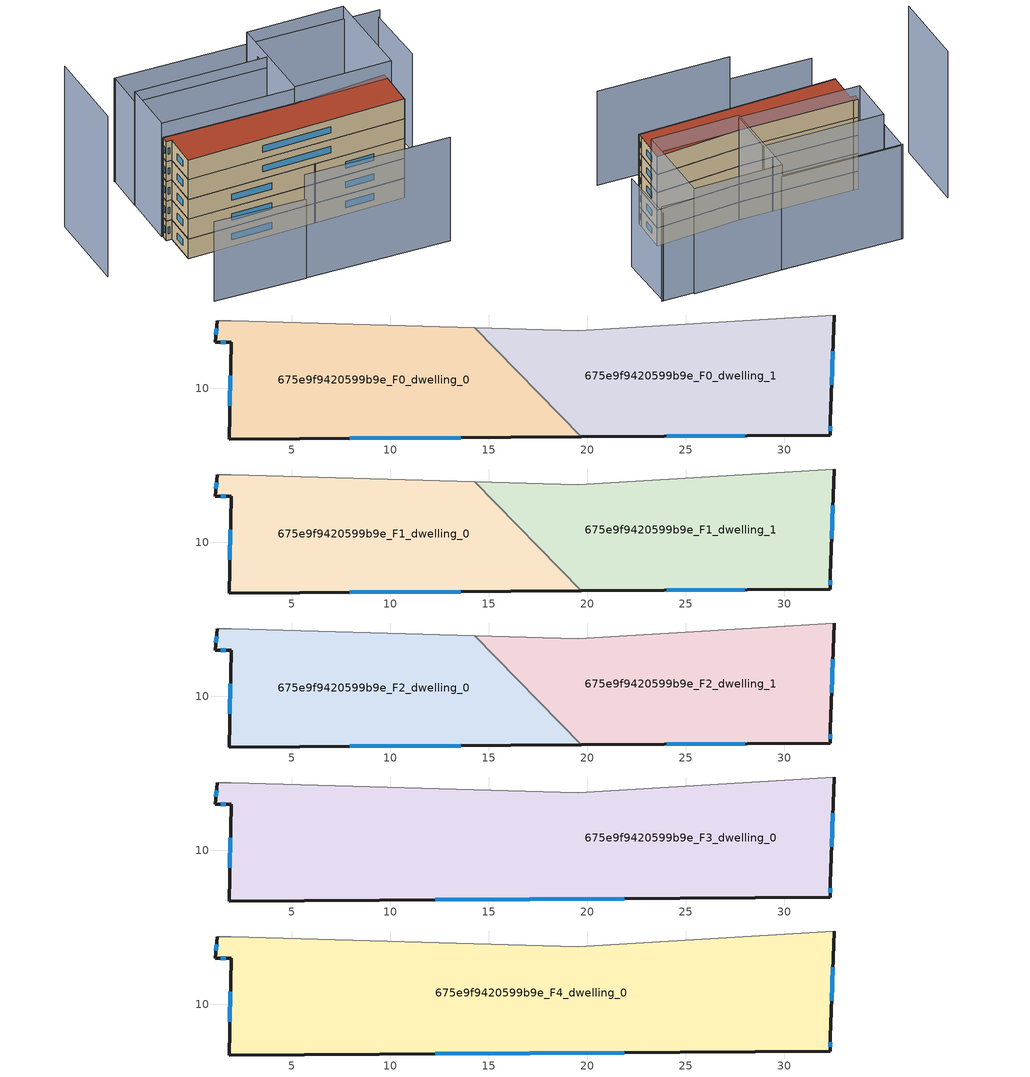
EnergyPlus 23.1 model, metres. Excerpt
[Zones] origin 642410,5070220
675e9f9420599b9e_F0_dwelling_0
 floor ground (EU_floor_Construction): 19.69,7.54 14.28,13.08 1.91,13.43 1.21,13.43 1.11,12.33 1.91,12.33 1.81,7.43 z0
 wall outside (EU_wall_Construction): 19.69,7.54 1.81,7.43 1.91,12.33 1.11,12.33 1.21,13.43 z0:3
 wall adiabatic (EU_wall_Construction): 1.21,13.43 1.91,13.43 14.28,13.08 z0:3
 wall to 675e9f9420599b9e_F0_dwelling_1 (EU_wall_Construction): 14.28,13.08 19.69,7.54 z0:3
 window (EU_Window_Construction): 1.84,9.11 1.87,10.65 / 1.63,12.33 1.38,12.33 / 1.14,12.71 1.17,13.06 / 13.56,7.5 7.93,7.47 z1.03:1.97
675e9f9420599b9e_F0_dwelling_1
 floor ground (EU_floor_Construction): 32.33,7.62 32.33,8.32 32.53,13.72 19.52,12.93 14.28,13.08 19.69,7.54 z0
 wall outside (EU_wall_Construction): 32.53,13.72 32.33,8.32 32.33,7.62 19.69,7.54 z0:3
 wall adiabatic (EU_wall_Construction): 14.28,13.08 19.52,12.93 32.53,13.72 z0:3
 window (EU_Window_Construction): 32.33,8.08 32.33,7.86 / 28,7.59 24.02,7.57 / 32.46,11.87 32.4,10.17 z1.03:1.97
675e9f9420599b9e_F1_dwelling_0
 floor to 675e9f9420599b9e_F0_dwelling_0 (EU_floor_Construction): 19.69,7.54 14.27,13.08 1.91,13.43 1.21,13.43 1.11,12.33 1.91,12.33 1.81,7.43 z3
 wall outside (EU_wall_Construction): 19.69,7.54 1.81,7.43 1.91,12.33 1.11,12.33 1.21,13.43 z3:6
 wall adiabatic (EU_wall_Construction): 1.21,13.43 1.91,13.43 14.28,13.08 z3:6
 wall to 675e9f9420599b9e_F1_dwelling_1 (EU_wall_Construction): 14.28,13.08 19.69,7.54 z3:6
 window (EU_Window_Construction): 1.84,9.11 1.87,10.65 / 1.63,12.33 1.38,12.33 / 1.14,12.71 1.17,13.06 / 13.56,7.5 7.93,7.47 z4.03:4.97
675e9f9420599b9e_F1_dwelling_1
 floor to 675e9f9420599b9e_F0_dwelling_1 (EU_floor_Construction): 32.33,7.62 32.33,8.32 32.53,13.72 19.52,12.93 14.27,13.08 19.69,7.54 z3
 wall outside (EU_wall_Construction): 32.53,13.72 32.33,8.32 32.33,7.62 19.69,7.54 z3:6
 wall adiabatic (EU_wall_Construction): 14.28,13.08 19.52,12.93 32.53,13.72 z3:6
 window (EU_Window_Construction): 32.33,8.08 32.33,7.86 / 28,7.59 24.02,7.57 / 32.46,11.87 32.4,10.17 z4.03:4.97
675e9f9420599b9e_F2_dwelling_0
 floor to 675e9f9420599b9e_F1_dwelling_0 (EU_floor_Construction): 19.69,7.54 14.27,13.08 1.91,13.43 1.21,13.43 1.11,12.33 1.91,12.33 1.81,7.43 z6
 wall outside (EU_wall_Construction): 19.69,7.54 1.81,7.43 1.91,12.33 1.11,12.33 1.21,13.43 z6:9
 wall adiabatic (EU_wall_Construction): 1.21,13.43 1.91,13.43 14.28,13.08 z6:9
 wall to 675e9f9420599b9e_F2_dwelling_1 (EU_wall_Construction): 14.28,13.08 19.69,7.54 z6:9
 window (EU_Window_Construction): 1.84,9.11 1.87,10.65 / 1.63,12.33 1.38,12.33 / 1.14,12.71 1.17,13.06 / 13.56,7.5 7.93,7.47 z7.03:7.97
675e9f9420599b9e_F2_dwelling_1
 floor to 675e9f9420599b9e_F1_dwelling_1 (EU_floor_Construction): 32.33,7.62 32.33,8.32 32.53,13.72 19.52,12.93 14.27,13.08 19.69,7.54 z6
 wall outside (EU_wall_Construction): 32.53,13.72 32.33,8.32 32.33,7.62 19.69,7.54 z6:9
 wall adiabatic (EU_wall_Construction): 14.28,13.08 19.52,12.93 32.53,13.72 z6:9
 window (EU_Window_Construction): 32.33,8.08 32.33,7.86 / 28,7.59 24.02,7.57 / 32.46,11.87 32.4,10.17 z7.03:7.97
675e9f9420599b9e_F3_dwelling_0
 floor to 675e9f9420599b9e_F2_dwelling_0 (EU_floor_Construction): 19.69,7.54 14.28,13.08 1.91,13.43 1.21,13.43 1.11,12.33 1.91,12.33 1.81,7.43 z9
 floor to 675e9f9420599b9e_F2_dwelling_1 (EU_floor_Construction): 32.33,7.62 32.33,8.32 32.53,13.72 19.52,12.93 14.28,13.08 19.69,7.54 z9
 wall outside (EU_wall_Construction): 32.53,13.72 32.33,8.32 32.33,7.62 1.81,7.43 1.91,12.33 1.11,12.33 1.21,13.43 z9:12
 wall adiabatic (EU_wall_Construction): 1.21,13.43 1.91,13.43 19.52,12.93 32.53,13.72 z9:12
 window (EU_Window_Construction): 32.33,8.08 32.33,7.86 / 21.87,7.55 12.26,7.49 / 1.84,9.11 1.87,10.65 / 1.63,12.33 1.38,12.33 / 1.14,12.71 1.17,13.06 / 32.46,11.87 32.4,10.17 z10.03:10.97
675e9f9420599b9e_F4_dwelling_0
 floor to 675e9f9420599b9e_F3_dwelling_0 (EU_floor_Construction): 32.33,7.62 32.33,8.32 32.53,13.72 19.52,12.93 1.91,13.43 1.21,13.43 1.11,12.33 1.91,12.33 1.81,7.43 z12
 wall outside (EU_wall_Construction): 32.53,13.72 32.33,8.32 32.33,7.62 1.81,7.43 1.91,12.33 1.11,12.33 1.21,13.43 z12:15
 wall adiabatic (EU_wall_Construction): 1.21,13.43 1.91,13.43 19.52,12.93 32.53,13.72 z12:15
 window (EU_Window_Construction): 32.33,8.08 32.33,7.86 / 21.87,7.55 12.26,7.49 / 1.84,9.11 1.87,10.65 / 1.63,12.33 1.38,12.33 / 1.14,12.71 1.17,13.06 / 32.46,11.87 32.4,10.17 z13.03:13.97
 roof outside (EU_roof_Construction): 32.53,13.72 32.33,8.32 32.33,7.62 1.81,7.43 1.91,12.33 1.11,12.33 1.21,13.43 1.91,13.43 19.52,12.93 z15
shading: 0.47,-2.53 13.11,-3.08 z0:12; -8.9,20.84 -9.1,8.33 z0:24.4; 12.94,-3.02 33.14,-3.6 / 38.05,26.13 1.22,27.15 z0:15.7; 1.21,21.34 19.72,20.88 / 19.72,20.88 19.52,12.93 / 19.52,12.93 1.01,13.39 / 1.01,13.39 1.21,21.34 z0:17.2; 19.5,12.93 19.63,26.64 / 19.63,26.64 33.14,26.51 / 33.14,26.51 33.01,12.8 / 33.01,12.8 19.5,12.93 z0:17.5; 37.93,16.73 37.83,26.23 z0:14.7; 19.53,20.88 1.17,21.34 / 1.17,21.34 1.31,27.14 / 1.31,27.14 19.67,26.69 / 19.67,26.69 19.53,20.88 z0:15.6
[Building]
EU S2 Campaign: North Axis=0; Terrain=City; Solar Distribution=FullExterior
[Site:Location]
Lyon-Bron: Latitude=45.75; Longitude=5; Time Zone=1; Elevation=198
[SizingPeriod:WeatherFileDays]
AnnualSizingPeriod: Begin Month=1; Begin Day of Month=1; End Month=12; End Day of Month=31; Day of Week for Start Day=Monday; Use Weather File Daylight Saving Period=No; Use Weather File Rain and Snow Indicators=No
[MATERIAL]
EU_InternalMass_Material: Roughness=MediumRough; Thickness=0.1; Conductivity=1; Density=1800; Specific Heat=900; Thermal Absorptance=0.9; Solar Absorptance=0.7; Visible Absorptance=0.7
[MATERIAL:NOMASS] Roughness=MediumRough; Thermal Absorptance=0.9; Solar Absorptance=0.7; Visible Absorptance=0.7
Name | Thermal Resistance
EU_wall_NoMass | 0.524421
EU_roof_NoMass | 0.457793
EU_floor_NoMass | 0.384546
[WINDOWMATERIAL:SIMPLEGLAZINGSYSTEM]
EU_Window_SimpleGlazing: UFactor=2.51378; Solar Heat Gain Coefficient=0.75; Visible Transmittance=0.75
[CONSTRUCTION]
EU_wall_Construction: EU_wall_NoMass
EU_roof_Construction: EU_roof_NoMass
EU_floor_Construction: EU_floor_NoMass
EU_InternalMass_Construction: EU_InternalMass_Material
EU_Window_Construction: EU_Window_SimpleGlazing
[ZONE] Type=1; Multiplier=1; Ceiling Height=autocalculate; Floor Area=autocalculate; Part of Total Floor Area=Yes
Name | Volume
675e9f9420599b9e_F0_dwelling_0; 675e9f9420599b9e_F1_dwelling_0; 675e9f9420599b9e_F2_dwelling_0 | 263.199
675e9f9420599b9e_F3_dwelling_0 | 526.402
675e9f9420599b9e_F4_dwelling_0 | 526.407
675e9f9420599b9e_F0_dwelling_1 | 263.212
675e9f9420599b9e_F1_dwelling_1; 675e9f9420599b9e_F2_dwelling_1 | 263.21
[INTERNALMASS] Construction=EU_InternalMass_Construction
Name | Zone or ZoneList | Surface Area
675e9f9420599b9e_F0_dwelling_0_EU_InternalMass | 675e9f9420599b9e_F0_dwelling_0 | 87.7329
675e9f9420599b9e_F0_dwelling_1_EU_InternalMass | 675e9f9420599b9e_F0_dwelling_1 | 87.7371
675e9f9420599b9e_F1_dwelling_0_EU_InternalMass | 675e9f9420599b9e_F1_dwelling_0 | 87.7329
675e9f9420599b9e_F1_dwelling_1_EU_InternalMass | 675e9f9420599b9e_F1_dwelling_1 | 87.7371
675e9f9420599b9e_F2_dwelling_0_EU_InternalMass | 675e9f9420599b9e_F2_dwelling_0 | 87.7329
675e9f9420599b9e_F2_dwelling_1_EU_InternalMass | 675e9f9420599b9e_F2_dwelling_1 | 87.7371
675e9f9420599b9e_F3_dwelling_0_EU_InternalMass | 675e9f9420599b9e_F3_dwelling_0 | 175.469
675e9f9420599b9e_F4_dwelling_0_EU_InternalMass | 675e9f9420599b9e_F4_dwelling_0 | 175.469
[OTHEREQUIPMENT] Fuel Type=Electricity; Design Level Calculation Method=Watts/Area; Power per Zone Floor Area=1; Fraction Latent=0; Fraction Radiant=0; Fraction Lost=0; Carbon Dioxide Generation Rate=0; EndUse Subcategory=EU_Step8_InternalGains
Name | Zone or ZoneList or Space or SpaceList | Schedule
EU_Step8_InternalGain_675e9f9420599b9e_F0_dwelling_0_f000 | 675e9f9420599b9e_F0_dwelling_0 | EU_Step8_GainSchedule_675e9f9420599b9e_F0_dwelling_0_f000
EU_Step8_InternalGain_675e9f9420599b9e_F0_dwelling_1_f000 | 675e9f9420599b9e_F0_dwelling_1 | EU_Step8_GainSchedule_675e9f9420599b9e_F0_dwelling_1_f000
EU_Step8_InternalGain_675e9f9420599b9e_F1_dwelling_0_f000 | 675e9f9420599b9e_F1_dwelling_0 | EU_Step8_GainSchedule_675e9f9420599b9e_F1_dwelling_0_f000
EU_Step8_InternalGain_675e9f9420599b9e_F1_dwelling_1_f000 | 675e9f9420599b9e_F1_dwelling_1 | EU_Step8_GainSchedule_675e9f9420599b9e_F1_dwelling_1_f000
EU_Step8_InternalGain_675e9f9420599b9e_F2_dwelling_0_f000 | 675e9f9420599b9e_F2_dwelling_0 | EU_Step8_GainSchedule_675e9f9420599b9e_F2_dwelling_0_f000
EU_Step8_InternalGain_675e9f9420599b9e_F2_dwelling_1_f000 | 675e9f9420599b9e_F2_dwelling_1 | EU_Step8_GainSchedule_675e9f9420599b9e_F2_dwelling_1_f000
EU_Step8_InternalGain_675e9f9420599b9e_F3_dwelling_0_f000 | 675e9f9420599b9e_F3_dwelling_0 | EU_Step8_GainSchedule_675e9f9420599b9e_F3_dwelling_0_f000
EU_Step8_InternalGain_675e9f9420599b9e_F4_dwelling_0_f000 | 675e9f9420599b9e_F4_dwelling_0 | EU_Step8_GainSchedule_675e9f9420599b9e_F4_dwelling_0_f000
[ZONEVENTILATION:DESIGNFLOWRATE] Schedule=EU_AlwaysOn; Design Flow Rate Calculation Method=AirChanges/Hour; Air Changes per Hour=0.520093; Ventilation Type=Natural; Fan Pressure Rise=0; Fan Total Efficiency=1; Constant Term Coefficient=1; Temperature Term Coefficient=0; Velocity Term Coefficient=0; Velocity Squared Term Coefficient=0; Minimum Indoor Temperature=-100; Maximum Indoor Temperature=100; Delta Temperature=-100; Minimum Outdoor Temperature=-100; Maximum Outdoor Temperature=100; Maximum Wind Speed=40
Name | Zone or ZoneList or Space or SpaceList
EU_ConstantAir_675e9f9420599b9e_F0_dwelling_0 | 675e9f9420599b9e_F0_dwelling_0
EU_ConstantAir_675e9f9420599b9e_F0_dwelling_1 | 675e9f9420599b9e_F0_dwelling_1
EU_ConstantAir_675e9f9420599b9e_F1_dwelling_0 | 675e9f9420599b9e_F1_dwelling_0
EU_ConstantAir_675e9f9420599b9e_F1_dwelling_1 | 675e9f9420599b9e_F1_dwelling_1
EU_ConstantAir_675e9f9420599b9e_F2_dwelling_0 | 675e9f9420599b9e_F2_dwelling_0
EU_ConstantAir_675e9f9420599b9e_F2_dwelling_1 | 675e9f9420599b9e_F2_dwelling_1
EU_ConstantAir_675e9f9420599b9e_F3_dwelling_0 | 675e9f9420599b9e_F3_dwelling_0
EU_ConstantAir_675e9f9420599b9e_F4_dwelling_0 | 675e9f9420599b9e_F4_dwelling_0
[HVACTEMPLATE:THERMOSTAT] Constant Heating Setpoint=20; Constant Cooling Setpoint=50
EU_HeatOnly_675e9f9420599b9e_F0_dwelling_0; EU_HeatOnly_675e9f9420599b9e_F0_dwelling_1; EU_HeatOnly_675e9f9420599b9e_F1_dwelling_0; EU_HeatOnly_675e9f9420599b9e_F1_dwelling_1; EU_HeatOnly_675e9f9420599b9e_F2_dwelling_0; EU_HeatOnly_675e9f9420599b9e_F2_dwelling_1; EU_HeatOnly_675e9f9420599b9e_F3_dwelling_0; EU_HeatOnly_675e9f9420599b9e_F4_dwelling_0
[HVACTEMPLATE:ZONE:IDEALLOADSAIRSYSTEM] System Availability Schedule=EU_AlwaysOn; Maximum Heating Supply Air Temperature=50; Minimum Cooling Supply Air Temperature=13; Maximum Heating Supply Air Humidity Ratio=0.0156; Minimum Cooling Supply Air Humidity Ratio=0.0077; Heating Limit=NoLimit; Cooling Limit=NoLimit; Heating Availability Schedule=EU_AlwaysOn; Cooling Availability Schedule=EU_CoolingOff; Dehumidification Control Type=ConstantSensibleHeatRatio; Cooling Sensible Heat Ratio=0.7; Dehumidification Setpoint=60; Humidification Control Type=None; Humidification Setpoint=30; Outdoor Air Method=None; Outdoor Air Flow Rate per Person=0.00944; Outdoor Air Flow Rate per Zone Floor Area=0; Outdoor Air Flow Rate per Zone=0; Demand Controlled Ventilation Type=None; Outdoor Air Economizer Type=NoEconomizer; Heat Recovery Type=None; Sensible Heat Recovery Effectiveness=0.7; Latent Heat Recovery Effectiveness=0.65
Name | Template Thermostat
675e9f9420599b9e_F0_dwelling_0 | EU_HeatOnly_675e9f9420599b9e_F0_dwelling_0
675e9f9420599b9e_F0_dwelling_1 | EU_HeatOnly_675e9f9420599b9e_F0_dwelling_1
675e9f9420599b9e_F1_dwelling_0 | EU_HeatOnly_675e9f9420599b9e_F1_dwelling_0
675e9f9420599b9e_F1_dwelling_1 | EU_HeatOnly_675e9f9420599b9e_F1_dwelling_1
675e9f9420599b9e_F2_dwelling_0 | EU_HeatOnly_675e9f9420599b9e_F2_dwelling_0
675e9f9420599b9e_F2_dwelling_1 | EU_HeatOnly_675e9f9420599b9e_F2_dwelling_1
675e9f9420599b9e_F3_dwelling_0 | EU_HeatOnly_675e9f9420599b9e_F3_dwelling_0
675e9f9420599b9e_F4_dwelling_0 | EU_HeatOnly_675e9f9420599b9e_F4_dwelling_0
[SIZING:ZONE] Zone Cooling Design Supply Air Temperature Input Method=SupplyAirTemperature; Zone Cooling Design Supply Air Temperature=13; Zone Heating Design Supply Air Temperature Input Method=SupplyAirTemperature; Zone Heating Design Supply Air Temperature=50; Zone Cooling Design Supply Air Humidity Ratio=0.008; Zone Heating Design Supply Air Humidity Ratio=0.008; Cooling Design Air Flow Method=DesignDay; Cooling Design Air Flow Rate=0; Cooling Minimum Air Flow per Zone Floor Area=0.000762; Cooling Minimum Air Flow=0; Cooling Minimum Air Flow Fraction=0.2; Heating Design Air Flow Method=DesignDay; Heating Design Air Flow Rate=0; Heating Maximum Air Flow per Zone Floor Area=0.002032; Heating Maximum Air Flow=0.141576; Heating Maximum Air Flow Fraction=0.3; Account for Dedicated Outdoor Air System=No; Dedicated Outdoor Air System Control Strategy=NeutralSupplyAir; Dedicated Outdoor Air Low Setpoint Temperature for Design=autosize; Dedicated Outdoor Air High Setpoint Temperature for Design=autosize; Zone Load Sizing Method=Sensible Load Only No Latent Load; Zone Latent Cooling Design Supply Air Humidity Ratio Input Method=HumidityRatioDifference; Zone Cooling Design Supply Air Humidity Ratio Difference=0.005; Zone Latent Heating Design Supply Air Humidity Ratio Input Method=HumidityRatioDifference; Zone Humidification Design Supply Air Humidity Ratio Difference=0.005
675e9f9420599b9e_F0_dwelling_0; 675e9f9420599b9e_F0_dwelling_1; 675e9f9420599b9e_F1_dwelling_0; 675e9f9420599b9e_F1_dwelling_1; 675e9f9420599b9e_F2_dwelling_0; 675e9f9420599b9e_F2_dwelling_1; 675e9f9420599b9e_F3_dwelling_0; 675e9f9420599b9e_F4_dwelling_0
[SCHEDULE:CONSTANT]
Name | Hourly Value
EU_AlwaysOn | 1
EU_CoolingOff | 0
[SCHEDULE:FILE] Column Number=1; Rows to Skip at Top=0; Number of Hours of Data=8760; Column Separator=Comma; Interpolate to Timestep=No; Minutes per Item=60; Adjust Schedule for Daylight Savings=Yes
Name | File
EU_Step8_GainSchedule_675e9f9420599b9e_F0_dwelling_0_f000 | ../../schedules/675e9f9420599b9e/675e9f9420599b9e_F0_dwelling_0_f000_gain.csv
EU_Step8_GainSchedule_675e9f9420599b9e_F0_dwelling_1_f000 | ../../schedules/675e9f9420599b9e/675e9f9420599b9e_F0_dwelling_1_f000_gain.csv
EU_Step8_GainSchedule_675e9f9420599b9e_F1_dwelling_0_f000 | ../../schedules/675e9f9420599b9e/675e9f9420599b9e_F1_dwelling_0_f000_gain.csv
EU_Step8_GainSchedule_675e9f9420599b9e_F1_dwelling_1_f000 | ../../schedules/675e9f9420599b9e/675e9f9420599b9e_F1_dwelling_1_f000_gain.csv
EU_Step8_GainSchedule_675e9f9420599b9e_F2_dwelling_0_f000 | ../../schedules/675e9f9420599b9e/675e9f9420599b9e_F2_dwelling_0_f000_gain.csv
EU_Step8_GainSchedule_675e9f9420599b9e_F2_dwelling_1_f000 | ../../schedules/675e9f9420599b9e/675e9f9420599b9e_F2_dwelling_1_f000_gain.csv
EU_Step8_GainSchedule_675e9f9420599b9e_F3_dwelling_0_f000 | ../../schedules/675e9f9420599b9e/675e9f9420599b9e_F3_dwelling_0_f000_gain.csv
EU_Step8_GainSchedule_675e9f9420599b9e_F4_dwelling_0_f000 | ../../schedules/675e9f9420599b9e/675e9f9420599b9e_F4_dwelling_0_f000_gain.csv
